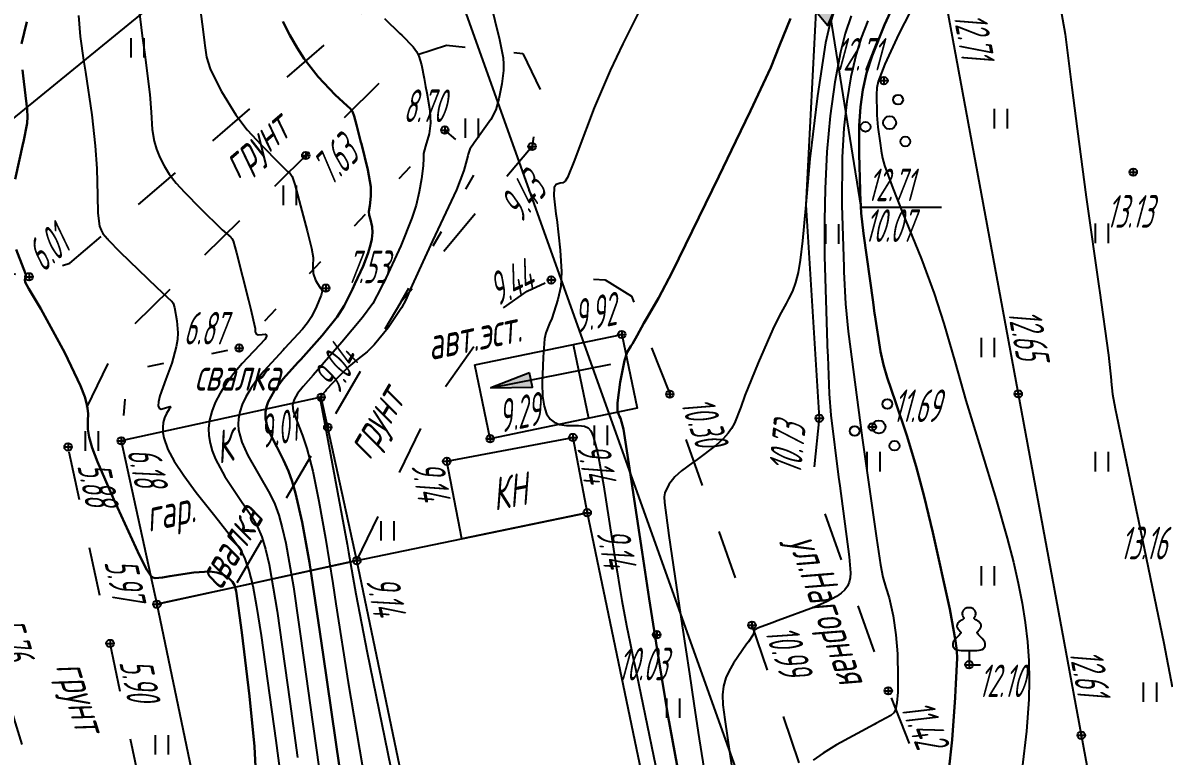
# Model space of a CAD drawing. Extents: x 1233805 to 1234355, y 654698 to 655114.
# Drawn here: x 1234150.65 to 1234185.61, y 654905.77 to 654928.25 of the extents above; entities that cross this region are included whole.
import ezdxf

# ---------------------------------------------------------------- set-up
doc = ezdxf.new("R2010")
doc.units = 0
doc.linetypes.add('ИИDash_05_15', pattern=[2, 0.5, -1.5])
doc.linetypes.add('ИИDash_15_15', pattern=[3, 1.5, -1.5])
for name, color, linetype, lineweight in [('ИИ_ГОРИЗОНТАЛИ_ОСН', 32, 'Continuous', 25), ('ИИ_ГОРИЗОНТАЛИ_УТОЛЩ', 32, 'Continuous', 30), ('ИИ_ДОРОГИ_АД', 7, 'Continuous', 25), ('ИИ_ЛЭП_ВН', 250, 'Continuous', 25), ('ИИ_ЛЭП_НН', 250, 'Continuous', 25), ('ИИ_ОГРАДЫ', 7, 'Continuous', 25), ('ИИ_ОТМЕТКИ', 7, 'Continuous', 25), ('ИИ_СООРУЖЕНИЕ', 7, 'Continuous', 25), ('ИИ_СТРОЕНИЕ', 7, 'Continuous', 25), ('ИИ_УГОДЬЯ', 7, 'Continuous', 25)]:
    doc.layers.add(name, color=color, linetype=linetype, lineweight=lineweight)
doc.styles.add('VNIPISIMPLEXCUR', font='simplex.shx', dxfattribs={"width": 0.8, "oblique": 15})
doc.styles.add('ГОСТ 2.304 КУРСИВ', font='cs_gost2304.shx', dxfattribs={"oblique": 15})
doc.linetypes.add('ИИ052801П', pattern='A,2,[39,3dservice.shx,S=0.8,R=0,X=0,Y=0],2', length=4)
doc.linetypes.add('ИИ054741_6', pattern='A,2,-0.5,[35,3dservice.shx,S=1,R=0,X=0,Y=0],-0.5,2', length=5)

# ---------------------------------------------------------------- blocks, each defined once
blk = doc.blocks.new('ИИ05401')
at = {"color": 0, "linetype": 'Continuous', "lineweight": 25}
for points in [[(-0.4, 1.2), (-0.4, 0)], [(0.4, 1.2), (0.4, 0)]]:
    blk.add_lwpolyline(points, dxfattribs=at)
blk = doc.blocks.new('ИИ053881')
at = {"color": 0, "linetype": 'Continuous', "lineweight": 25}
blk.add_lwpolyline([(0, 0.875), (0.129, 0.876), (0.342, 0.878), (0.479, 0.882), (0.614, 0.891), (0.726, 0.907), (0.816, 0.94), (0.906, 1), (0.956, 1.071), (0.983, 1.151), (0.991, 1.231), (0.986, 1.295), (0.963, 1.379), (0.932, 1.445), (0.884, 1.516), (0.798, 1.61), (0.719, 1.692), (0.646, 1.766), (0.575, 1.842), (0.536, 1.889), (0.511, 1.929), (0.501, 1.967), (0.504, 1.992), (0.518, 2.017), (0.545, 2.049), (0.608, 2.115), (0.679, 2.198), (0.732, 2.29), (0.745, 2.372), (0.736, 2.444), (0.709, 2.515), (0.672, 2.575), (0.633, 2.617), (0.596, 2.646), (0.548, 2.678), (0.495, 2.709), (0.408, 2.76), (0.363, 2.789), (0.336, 2.812), (0.324, 2.831), (0.321, 2.846), (0.325, 2.865), (0.335, 2.89), (0.353, 2.928), (0.372, 2.968), (0.4, 3.034), (0.413, 3.103), (0.412, 3.19), (0.398, 3.247), (0.363, 3.319), (0.32, 3.377), (0.284, 3.414), (0.246, 3.444), (0.181, 3.476), (0.125, 3.489), (0.07, 3.496), (0, 3.5), (-0.07, 3.496), (-0.125, 3.489), (-0.181, 3.476), (-0.246, 3.444), (-0.284, 3.414), (-0.32, 3.377), (-0.363, 3.319), (-0.398, 3.247), (-0.412, 3.19), (-0.413, 3.103), (-0.4, 3.034), (-0.372, 2.968), (-0.353, 2.928), (-0.335, 2.89), (-0.325, 2.865), (-0.321, 2.846), (-0.324, 2.831), (-0.336, 2.812), (-0.363, 2.789), (-0.408, 2.76), (-0.495, 2.709), (-0.548, 2.678), (-0.596, 2.646), (-0.633, 2.617), (-0.672, 2.575), (-0.709, 2.515), (-0.736, 2.444), (-0.745, 2.372), (-0.732, 2.29), (-0.679, 2.198), (-0.608, 2.115), (-0.545, 2.049), (-0.518, 2.017), (-0.504, 1.992), (-0.501, 1.967), (-0.511, 1.929), (-0.536, 1.889), (-0.575, 1.842), (-0.646, 1.766), (-0.719, 1.692), (-0.798, 1.61), (-0.884, 1.516), (-0.932, 1.445), (-0.963, 1.379), (-0.986, 1.295), (-0.991, 1.231), (-0.983, 1.151), (-0.956, 1.071), (-0.906, 1), (-0.816, 0.94), (-0.726, 0.907), (-0.614, 0.891), (-0.479, 0.882), (-0.342, 0.878), (-0.129, 0.876)], close=True, dxfattribs=at)
blk.add_lwpolyline([(0, 0.875), (0, 0), (0.7, 0)], dxfattribs=at)
blk = doc.blocks.new('ИИ05394')
at = {"color": 0, "linetype": 'Continuous', "lineweight": 25}
for centre, radius in [((0.52, 1.407), 0.3), ((-1.479, -0.253), 0.3), ((0, 0), 0.4), ((0.958, -1.154), 0.3)]:
    blk.add_circle(centre, radius, dxfattribs=at)
blk = doc.blocks.new('ИИ04101')
at = {"linetype": 'Continuous'}
blk.add_hatch(color=0, dxfattribs=at).paths.add_polyline_path([(5, -0.441), (7.5, 0), (5, 0.441)])
at = {"color": 0, "linetype": 'Continuous', "flags": 128}
blk.add_lwpolyline([(7.5, 0), (0, 0)], dxfattribs=at)
blk.add_lwpolyline([(5, -0.441), (7.5, 0), (5, 0.441)], close=True, dxfattribs=at)
blk = doc.blocks.new('PICKET')
at = {"color": 0, "linetype": 'Continuous', "lineweight": 25}
for p, q in [((-0.23, 0), (0.23, 0)), ((0, 0.23), (0, -0.23))]:
    blk.add_line(p, q, dxfattribs=at)
blk.add_circle((0, 0), 0.23, dxfattribs=at)
at = {"color": 0, "linetype": 'Continuous', "style": 'VNIPISIMPLEXCUR', "oblique": 15, "width": 0.8}
blk.add_attdef('OTMETKA', (1.25, 0.3), '', height=2, dxfattribs=at)
at = {"color": 8, "linetype": 'Continuous', "style": 'VNIPISIMPLEXCUR', "oblique": 15, "width": 0.8, "flags": 1}
blk.add_attdef('NOMER', (1.25, -2.7), '', height=2, dxfattribs=at)
blk = doc.blocks.new('ИИ05280')
at = {"linetype": 'Continuous'}
blk.add_hatch(color=0, dxfattribs=at).paths.add_polyline_path([(0.5, 1), (-0.531, 1), (0, 0)])
at = {"color": 0, "linetype": 'Continuous'}
blk.add_lwpolyline([(0, 0), (-0.531, 1), (0.5, 1), (0, 0)], dxfattribs=at)
at = {"color": 0, "linetype": 'Continuous', "style": 'VNIPISIMPLEXCUR', "oblique": 15, "width": 0.8}
for tag, p in [('TOP', (1.705, 4.427)), ('FOUNDATION', (1.705, 0.998))]:
    blk.add_attdef(tag, p, '', height=2, dxfattribs=at)
blk = doc.blocks.new('*U220')
at = {"color": 0, "linetype": 'ByBlock', "lineweight": -2}
for points in [[(0, 0), (1.864, -11.615)], [(1.864, -11.615), (6.808, -11.615)]]:
    blk.add_lwpolyline(points, dxfattribs=at)

msp = doc.modelspace()

# ---------------------------------------------------------------- linework, layer by layer
at = {"layer": 'ИИ_ГОРИЗОНТАЛИ_ОСН', "flags": 128}
for points, elevation in [([(1234164.96, 654928.901), (1234165.252, 654927.734), (1234165.364, 654927.172), (1234165.376, 654926.986), (1234165.368, 654926.789), (1234165.316, 654926.378), (1234165.233, 654925.925), (1234165.137, 654925.587), (1234164.986, 654925.29), (1234164.478, 654924.573), (1234164.474, 654924.568), (1234164.341, 654924.378), (1234164.289, 654924.221), (1234164.279, 654924.176), (1234164.156, 654923.723), (1234163.927, 654923.135), (1234163.199, 654921.563), (1234162.784, 654920.681), (1234162.527, 654920.097), (1234162.379, 654919.762), (1234162.246, 654919.51), (1234161.842, 654918.901), (1234161.414, 654918.377), (1234161.197, 654918.168), (1234160.923, 654917.947), (1234160.635, 654917.716), (1234160.333, 654917.421), (1234159.944, 654916.994), (1234159.917, 654916.963), (1234159.817, 654916.85), (1234159.742, 654916.758), (1234159.752, 654916.702), (1234159.912, 654915.892), (1234160.58, 654912.264), (1234160.622, 654912.019), (1234160.851, 654910.741), (1234161.199, 654908.948), (1234162.539, 654902.353)], 9), ([(1234177.992, 654928.901), (1234177.481, 654927.912), (1234177.049, 654926.982), (1234176.853, 654926.449), (1234176.812, 654926.255), (1234176.795, 654926.055), (1234176.804, 654925.456), (1234176.805, 654925.439), (1234176.805, 654925.423), (1234176.836, 654925.053), (1234176.907, 654924.557), (1234176.94, 654924.331), (1234176.941, 654924.324), (1234176.98, 654924.099), (1234177.039, 654923.878), (1234177.295, 654923.178), (1234177.59, 654922.451), (1234178.173, 654921.005), (1234178.566, 654919.949), (1234178.863, 654919.031), (1234179.204, 654917.833), (1234179.532, 654916.672), (1234179.98, 654915.206), (1234180.463, 654913.633), (1234180.801, 654912.452), (1234180.993, 654911.719), (1234181.143, 654911.07), (1234181.263, 654910.456), (1234181.354, 654909.865), (1234181.421, 654909.275), (1234181.462, 654908.69), (1234181.476, 654908.102), (1234181.466, 654907.509), (1234181.398, 654906.53), (1234181.265, 654905.41)], 12.5), ([(1234154.197, 654928.701), (1234154.298, 654927.85), (1234154.371, 654927.351), (1234154.539, 654926.056), (1234154.575, 654925.513), (1234154.612, 654924.984), (1234154.669, 654924.627), (1234154.741, 654924.375), (1234154.843, 654924.121), (1234154.975, 654923.865), (1234155.134, 654923.61), (1234155.341, 654923.336), (1234155.596, 654923.057), (1234155.599, 654923.054), (1234155.615, 654923.037), (1234156.068, 654922.576), (1234156.755, 654921.909), (1234157.016, 654921.674), (1234157.018, 654921.672), (1234157.052, 654921.636), (1234157.085, 654921.562), (1234157.192, 654921.203), (1234157.559, 654919.744), (1234157.629, 654919.459), (1234157.707, 654919.146), (1234157.768, 654918.884), (1234157.768, 654918.824), (1234157.767, 654918.777), (1234157.795, 654918.715), (1234157.855, 654918.688), (1234157.974, 654918.695), (1234158.075, 654918.701), (1234158.099, 654918.686), (1234158.107, 654918.654), (1234158.113, 654918.634), (1234158.116, 654918.632), (1234158.061, 654918.546), (1234157.732, 654918.192), (1234157.707, 654918.165), (1234157.37, 654917.802), (1234157.105, 654917.49), (1234156.879, 654917.187), (1234156.692, 654916.896), (1234156.543, 654916.611), (1234156.434, 654916.336), (1234156.365, 654916.071), (1234156.337, 654915.817), (1234156.344, 654915.597), (1234156.382, 654915.368), (1234156.45, 654915.129), (1234156.549, 654914.877), (1234156.834, 654914.341), (1234157.302, 654913.637), (1234157.65, 654913.122), (1234157.831, 654912.804), (1234157.967, 654912.489), (1234158.085, 654912.116), (1234158.196, 654911.644), (1234158.441, 654910.216), (1234158.83, 654907.449), (1234159.064, 654905.727)], 7), ([(1234156.09, 654928.595), (1234156.162, 654928.051), (1234156.214, 654927.634), (1234156.221, 654927.551), (1234156.27, 654927.202), (1234156.39, 654926.843), (1234156.538, 654926.52), (1234156.733, 654926.146), (1234157.167, 654925.431), (1234157.515, 654924.97), (1234157.945, 654924.505), (1234158.52, 654923.924), (1234158.758, 654923.688), (1234158.833, 654923.627), (1234158.833, 654923.627), (1234158.899, 654923.534), (1234158.982, 654923.298), (1234159.237, 654922.336), (1234159.317, 654922.025), (1234159.356, 654921.87), (1234159.486, 654921.346), (1234159.536, 654921.051), (1234159.535, 654920.795), (1234159.542, 654920.563), (1234159.616, 654920.362), (1234159.754, 654920.129), (1234159.773, 654920.101), (1234159.813, 654920.021), (1234159.786, 654919.903), (1234159.644, 654919.552), (1234159.485, 654919.241), (1234159.364, 654919.057), (1234159.211, 654918.862), (1234158.661, 654918.263), (1234158.617, 654918.217), (1234158.025, 654917.568), (1234157.808, 654917.295), (1234157.628, 654917.039), (1234157.48, 654916.789), (1234157.368, 654916.552), (1234157.291, 654916.327), (1234157.251, 654916.113), (1234157.243, 654915.943), (1234157.257, 654915.767), (1234157.353, 654915.395), (1234157.536, 654914.989), (1234157.858, 654914.434), (1234158.215, 654913.814), (1234158.363, 654913.496), (1234158.485, 654913.16), (1234158.595, 654912.77), (1234158.702, 654912.296), (1234158.934, 654910.962), (1234159.268, 654908.652), (1234159.451, 654907.33), (1234160.081, 654902.825)], 7.5), ([(1234169.608, 654928.771), (1234169.024, 654927.604), (1234168.639, 654926.792), (1234168.149, 654925.645), (1234167.648, 654924.315), (1234167.547, 654924.037), (1234167.33, 654923.504), (1234167.26, 654923.397), (1234167.186, 654923.347), (1234167.107, 654923.331), (1234166.985, 654923.292), (1234166.927, 654923.198), (1234166.918, 654922.944), (1234166.979, 654922.392), (1234167.001, 654922.219), (1234167.106, 654921.279), (1234167.148, 654920.619), (1234167.128, 654920.167), (1234167.04, 654919.764), (1234166.85, 654919.186), (1234166.777, 654919.029), (1234166.664, 654918.749), (1234166.632, 654918.567), (1234166.61, 654918.276), (1234166.602, 654918.146), (1234166.592, 654918), (1234166.558, 654917.192), (1234166.571, 654916.8), (1234166.615, 654916.497), (1234166.691, 654916.263), (1234166.801, 654916.097), (1234166.927, 654916.004), (1234167.092, 654915.941), (1234167.297, 654915.909), (1234167.577, 654915.902), (1234167.672, 654915.902), (1234167.85, 654915.887), (1234167.963, 654915.839), (1234168.049, 654915.743), (1234168.123, 654915.58), (1234168.262, 654915.039), (1234168.434, 654914.09), (1234168.691, 654912.442), (1234168.74, 654912.118), (1234168.835, 654911.531), (1234168.855, 654911.417), (1234168.93, 654910.967), (1234169.001, 654910.543), (1234169.14, 654909.779), (1234169.252, 654909.236), (1234169.358, 654908.72), (1234169.383, 654908.598), (1234170.941, 654901.081)], 9.5), ([(1234175.503, 654928.632), (1234175.356, 654928.17), (1234175.241, 654927.639), (1234174.991, 654926.012), (1234174.761, 654924.079), (1234174.622, 654922.556), (1234174.533, 654921.57), (1234174.464, 654920.978), (1234174.399, 654920.599), (1234174.321, 654920.285), (1234174.228, 654920.028), (1234174.107, 654919.785), (1234174.027, 654919.646), (1234173.825, 654919.281), (1234173.618, 654918.856), (1234173.169, 654917.83), (1234172.77, 654916.83), (1234172.639, 654916.469), (1234172.448, 654915.977), (1234172.36, 654915.815), (1234172.256, 654915.67), (1234172.098, 654915.496), (1234171.89, 654915.307), (1234171.304, 654914.861), (1234171.172, 654914.768), (1234170.821, 654914.514), (1234170.62, 654914.333), (1234170.441, 654914.099), (1234170.318, 654913.839), (1234170.294, 654913.72), (1234170.301, 654913.541), (1234170.438, 654912.535), (1234170.849, 654909.765), (1234171.068, 654908.294), (1234171.202, 654907.384), (1234171.336, 654906.489), (1234171.826, 654903.407)], 10.5), ([(1234182.419, 654928.827), (1234182.577, 654927.904), (1234182.787, 654926.265), (1234182.943, 654924.998), (1234183.224, 654922.907), (1234183.623, 654920.103), (1234183.633, 654920.039), (1234183.91, 654918.057), (1234183.986, 654917.291), (1234183.989, 654917.25), (1234184.025, 654916.862), (1234184.077, 654916.588), (1234184.12, 654916.376), (1234184.149, 654916.236), (1234184.757, 654913.32), (1234184.829, 654912.979), (1234185.603, 654909.23), (1234185.857, 654907.894)], 13), ([(1234152.349, 654928.474), (1234152.407, 654927.834), (1234152.507, 654927.105), (1234152.563, 654926.738), (1234152.756, 654925.433), (1234152.864, 654924.478), (1234152.909, 654923.787), (1234152.932, 654922.958), (1234152.948, 654922.412), (1234152.999, 654922.02), (1234153.041, 654921.893), (1234153.102, 654921.789), (1234153.235, 654921.623), (1234153.253, 654921.603), (1234153.259, 654921.596), (1234153.617, 654921.228), (1234154.752, 654920.131), (1234155.199, 654919.72), (1234155.207, 654919.714), (1234155.255, 654919.659), (1234155.294, 654919.526), (1234155.368, 654919.116), (1234155.392, 654918.751), (1234155.381, 654918.537), (1234155.348, 654918.317), (1234155.211, 654917.815), (1234155.032, 654917.324), (1234154.848, 654916.813), (1234154.802, 654916.631), (1234154.792, 654916.506), (1234154.818, 654916.433), (1234154.881, 654916.41), (1234155.048, 654916.459), (1234155.155, 654916.491), (1234155.167, 654916.479), (1234155.155, 654916.449), (1234155.127, 654916.406), (1234155.044, 654916.271), (1234154.986, 654916.139), (1234154.948, 654915.997), (1234154.933, 654915.848), (1234154.939, 654915.691), (1234154.967, 654915.525), (1234155.089, 654915.174), (1234155.283, 654914.812), (1234155.574, 654914.371), (1234155.961, 654913.85), (1234156.53, 654913.132), (1234157.084, 654912.43), (1234157.301, 654912.114), (1234157.45, 654911.822), (1234157.574, 654911.464), (1234157.69, 654910.992), (1234157.809, 654910.354), (1234157.948, 654909.47), (1234158.393, 654906.245), (1234158.704, 654903.924)], 6.5), ([(1234161.721, 654928.387), (1234162.2, 654927.923), (1234162.26, 654927.868), (1234162.604, 654927.515), (1234162.704, 654927.374), (1234162.778, 654927.226), (1234162.861, 654926.962), (1234162.942, 654926.539), (1234162.985, 654926.298), (1234163.022, 654926.104), (1234163.116, 654925.558), (1234163.136, 654925.176), (1234163.094, 654924.847), (1234162.985, 654924.465), (1234162.951, 654924.359), (1234162.925, 654924.242), (1234162.917, 654924.106), (1234162.906, 654923.863), (1234162.864, 654923.472), (1234162.792, 654923.07), (1234162.693, 654922.665), (1234162.567, 654922.262), (1234162.23, 654921.416), (1234161.701, 654920.294), (1234161.658, 654920.206), (1234161.622, 654920.133), (1234161.364, 654919.643), (1234161.056, 654919.221), (1234160.424, 654918.463), (1234159.673, 654917.603), (1234159.539, 654917.453), (1234159.233, 654917.106), (1234159.062, 654916.886), (1234158.957, 654916.703), (1234158.911, 654916.543), (1234158.931, 654916.342), (1234159.05, 654916.022), (1234159.215, 654915.603), (1234159.347, 654915.199), (1234159.526, 654914.502), (1234159.717, 654913.589), (1234159.921, 654912.449), (1234160.142, 654911.06), (1234160.237, 654910.435), (1234160.611, 654908.025), (1234161.043, 654905.502)], 8.5), ([(1234176.02, 654928.463), (1234175.841, 654927.927), (1234175.695, 654927.347), (1234175.524, 654926.435), (1234175.384, 654925.397), (1234175.282, 654924.295), (1234175.222, 654923.164), (1234175.202, 654922.193), (1234175.207, 654921.1), (1234175.288, 654918.414), (1234175.291, 654918.337), (1234175.304, 654918.022), (1234175.353, 654916.876), (1234175.399, 654916.227), (1234175.636, 654914.321), (1234175.672, 654914.055), (1234175.961, 654911.875), (1234176.001, 654911.391), (1234175.992, 654911.232), (1234175.963, 654911.098), (1234175.909, 654910.977), (1234175.828, 654910.867), (1234175.716, 654910.763), (1234175.569, 654910.66), (1234175.286, 654910.506), (1234174.903, 654910.336), (1234173.787, 654909.924), (1234173.603, 654909.86), (1234173.182, 654909.702), (1234173.055, 654909.626), (1234173.043, 654909.56), (1234173.043, 654909.56), (1234173.012, 654909.479), (1234172.874, 654909.277), (1234172.815, 654909.197), (1234172.414, 654908.617), (1234172.281, 654908.38), (1234172.186, 654908.17), (1234172.112, 654907.914), (1234172.084, 654907.645), (1234172.096, 654907.34), (1234172.154, 654906.888), (1234172.307, 654905.843), (1234172.389, 654905.285)], 11), ([(1234176.529, 654928.313), (1234176.334, 654927.792), (1234176.179, 654927.294), (1234176.013, 654926.599), (1234175.886, 654925.841), (1234175.797, 654925.018), (1234175.746, 654924.128), (1234175.736, 654922.665), (1234175.793, 654920.762), (1234175.796, 654920.705), (1234175.799, 654920.621), (1234175.848, 654919.632), (1234175.93, 654918.787), (1234176.363, 654915.532), (1234176.797, 654912.449), (1234176.918, 654911.634), (1234176.993, 654911.254), (1234177.086, 654910.942), (1234177.185, 654910.618), (1234177.312, 654910.066), (1234177.395, 654909.485), (1234177.437, 654908.903), (1234177.457, 654908.175), (1234177.453, 654907.772), (1234177.451, 654907.742), (1234177.45, 654907.728), (1234177.423, 654907.402), (1234177.376, 654907.192), (1234177.326, 654907.097), (1234177.241, 654907.019), (1234176.783, 654906.767), (1234176.728, 654906.739), (1234175.575, 654906.115), (1234175.163, 654905.861), (1234174.854, 654905.643)], 11.5)]:
    msp.add_lwpolyline(points, dxfattribs=dict(at, elevation=elevation))
at = {"layer": 'ИИ_ГОРИЗОНТАЛИ_УТОЛЩ', "flags": 128}
for points, elevation in [([(1234177.679, 654929.57), (1234177.04, 654928.184), (1234176.662, 654927.24), (1234176.496, 654926.708), (1234176.38, 654926.196), (1234176.308, 654925.676), (1234176.271, 654925.091), (1234176.265, 654924.23), (1234176.299, 654923.109), (1234176.3, 654923.072), (1234176.302, 654923.035), (1234176.334, 654922.417), (1234176.403, 654921.789), (1234176.692, 654919.686), (1234176.741, 654919.34), (1234176.746, 654919.302), (1234176.924, 654918.174), (1234177.014, 654917.766), (1234177.123, 654917.374), (1234177.377, 654916.627), (1234177.729, 654915.599), (1234178.017, 654914.645), (1234178.261, 654913.727), (1234178.529, 654912.63), (1234179.046, 654910.274), (1234179.222, 654909.303), (1234179.259, 654909.001), (1234179.268, 654908.775), (1234179.231, 654907.987), (1234179.208, 654907.577), (1234179.207, 654907.562), (1234179.12, 654906.267), (1234179.006, 654905.243)], 12), ([(1234150.767, 654928.276), (1234150.609, 654927.601)], 6), ([(1234158.616, 654928.293), (1234158.831, 654927.873), (1234159.051, 654927.486), (1234159.269, 654927.145), (1234159.694, 654926.592), (1234160.213, 654926.046), (1234160.579, 654925.705), (1234160.67, 654925.622), (1234160.744, 654925.532), (1234160.793, 654925.388), (1234160.864, 654925.118), (1234161.004, 654924.591), (1234161.017, 654924.544), (1234161.217, 654923.743), (1234161.305, 654923.218), (1234161.31, 654922.934), (1234161.274, 654922.637), (1234161.251, 654922.461), (1234161.261, 654922.357), (1234161.297, 654922.225), (1234161.351, 654921.996), (1234161.357, 654921.821), (1234161.337, 654921.62), (1234161.291, 654921.401), (1234161.22, 654921.168), (1234161.07, 654920.787), (1234160.822, 654920.25), (1234160.743, 654920.084), (1234160.695, 654919.981), (1234160.493, 654919.577), (1234160.274, 654919.237), (1234159.821, 654918.667), (1234159.167, 654917.933), (1234159.076, 654917.835), (1234158.626, 654917.333), (1234158.344, 654916.961), (1234158.162, 654916.628), (1234158.109, 654916.474), (1234158.081, 654916.328), (1234158.083, 654916.116), (1234158.135, 654915.885), (1234158.238, 654915.626), (1234158.426, 654915.251), (1234158.634, 654914.841), (1234158.781, 654914.507), (1234158.897, 654914.187), (1234159.004, 654913.832), (1234159.208, 654912.947), (1234159.427, 654911.709), (1234159.705, 654909.856), (1234159.843, 654908.888), (1234160.347, 654905.424)], 8), ([(1234174.164, 654928.383), (1234173.827, 654927.551), (1234173.561, 654926.882), (1234172.935, 654925.551), (1234172.486, 654924.626), (1234171.966, 654923.542), (1234170.542, 654920.608), (1234170.121, 654919.807), (1234169.761, 654919.196), (1234169.667, 654919.043), (1234169.462, 654918.667), (1234169.322, 654918.412), (1234169.268, 654918.334), (1234169.162, 654918.153), (1234169.078, 654917.899), (1234168.944, 654917.236), (1234168.864, 654916.596), (1234168.869, 654916.346), (1234168.929, 654916.185), (1234168.959, 654916.129), (1234169.044, 654915.794), (1234169.214, 654914.734), (1234169.624, 654912.019), (1234169.838, 654910.595), (1234170.05, 654909.228), (1234170.09, 654908.978), (1234170.14, 654908.66), (1234170.414, 654906.975), (1234170.754, 654905.148)], 10), ([(1234150.634, 654926.81), (1234150.659, 654926.629), (1234150.784, 654925.588), (1234150.792, 654925.365), (1234150.779, 654925.173), (1234150.664, 654924.605), (1234150.656, 654924.573), (1234150.411, 654923.459)], 6), ([(1234150.437, 654921.304), (1234150.667, 654920.714), (1234150.734, 654920.536), (1234150.737, 654920.528), (1234150.737, 654920.526), (1234150.736, 654920.464), (1234150.73, 654920.451), (1234150.708, 654920.376), (1234150.722, 654920.297), (1234150.833, 654920.099), (1234151.198, 654919.477), (1234151.93, 654918.129), (1234152.413, 654917.124), (1234152.543, 654916.789), (1234152.621, 654916.509), (1234152.652, 654916.278), (1234152.642, 654916.041), (1234152.64, 654916.02), (1234152.635, 654915.791), (1234152.676, 654915.547), (1234152.772, 654915.221), (1234152.931, 654914.796), (1234153.43, 654913.641), (1234154.225, 654911.92), (1234154.441, 654911.478), (1234154.57, 654911.293), (1234154.632, 654911.247), (1234154.703, 654911.226), (1234154.923, 654911.242), (1234155.154, 654911.283), (1234155.888, 654911.401), (1234156.37, 654911.426), (1234156.587, 654911.398), (1234156.775, 654911.336), (1234156.933, 654911.242), (1234157.071, 654911.11), (1234157.132, 654911.011), (1234157.177, 654910.827), (1234157.353, 654909.564), (1234157.594, 654907.609), (1234157.741, 654906.064), (1234157.807, 654904.814)], 6)]:
    msp.add_lwpolyline(points, dxfattribs=dict(at, elevation=elevation))
at = {"layer": 'ИИ_ДОРОГИ_АД', "linetype": 'ИИDash_15_15', "flags": 128}
for points in [[(1234149.635, 654921.668), (1234149.754, 654921.13), (1234150.146, 654920.593), (1234150.836, 654920.465), (1234152.087, 654920.881), (1234162.484, 654929.793), (1234163.045, 654929.995), (1234164.574, 654930.213), (1234165.078, 654930.55), (1234165.161, 654931.222), (1234163.581, 654935.835), (1234162.355, 654938.848), (1234158.875, 654947.212), (1234157.496, 654949.672), (1234154.325, 654953.284), (1234152.827, 654955.53), (1234151.49, 654958.433), (1234150.956, 654960.16), (1234150.603, 654963.557), (1234151, 654969.058), (1234150.845, 654972.94), (1234149.764, 654976.479), (1234148.018, 654981.63), (1234143.529, 654990.763), (1234140.432, 654996.939), (1234138.794, 655001.505), (1234135.373, 655010.163), (1234132.771, 655016.611), (1234131.197, 655022.879), (1234130.954, 655026.242), (1234128.805, 655037.406), (1234128.25, 655044.519), (1234127.548, 655055.305), (1234126.662, 655059.355), (1234126.839, 655067.454), (1234126.984, 655069.624), (1234127.974, 655071.322), (1234129.601, 655072.489), (1234132.183, 655074.257), (1234133.846, 655076.485), (1234134.667, 655078.409), (1234137.588, 655077.858), (1234137.66, 655077.059), (1234137.66, 655075.087), (1234136.817, 655071.851), (1234134.933, 655071.962), (1234132.803, 655071.112), (1234130.675, 655069.539), (1234130.01, 655067.921), (1234129.564, 655065.209), (1234129.497, 655062.129), (1234130.429, 655055.517), (1234131.007, 655052.119), (1234131.295, 655049.748), (1234131.203, 655046.987), (1234131.045, 655041.89), (1234131.686, 655035.66), (1234132.101, 655033.679), (1234133.917, 655031.528), (1234135.844, 655030.833), (1234137.144, 655030.855), (1234138.699, 655031.051), (1234139.057, 655028.25), (1234137.018, 655027.399), (1234135.269, 655026.054), (1234134.571, 655024.637), (1234134.481, 655023.27), (1234134.502, 655020.729), (1234136.715, 655013.043), (1234141.134, 655003.131), (1234145.015, 654994.038), (1234147.997, 654987.279), (1234150.196, 654982.328), (1234151.227, 654982.278)], [(1234161.859, 654876.321), (1234160.046, 654877.726), (1234152.033, 654915.248), (1234153.628, 654918.58), (1234162.316, 654927.138), (1234163.627, 654927.567), (1234165.965, 654927.305), (1234166.561, 654926.065), (1234166.37, 654925.23), (1234166.247, 654924.459), (1234162.225, 654919.683), (1234157.119, 654910.942)], [(1234160.88, 654911.763), (1234163.165, 654916.5), (1234165.239, 654919.415), (1234166.094, 654920.023), (1234166.836, 654920.366), (1234167.692, 654920.423), (1234168.49, 654920.366), (1234169.289, 654919.871), (1234170.468, 654916.867), (1234172.984, 654909.783), (1234176.836, 654898.471), (1234178.764, 654893.146), (1234178.667, 654892.418), (1234177.987, 654891.592), (1234177.938, 654890.523), (1234179.339, 654883.855), (1234180.242, 654879.236), (1234181.553, 654870.46), (1234182.098, 654862.128), (1234183.655, 654849.527), (1234184.728, 654844.014), (1234186.479, 654836.862), (1234188.139, 654831.484), (1234189.258, 654824.964), (1234190.134, 654819.807), (1234189.896, 654814.572), (1234188.631, 654811.41), (1234188.436, 654807.615), (1234188.043, 654802.252), (1234187.459, 654800.841), (1234185.659, 654800.257), (1234183.956, 654800.646), (1234182.367, 654801.97), (1234180.968, 654801.132)], [(1234186.499, 654772.43), (1234185.087, 654775.837), (1234182.653, 654779.993), (1234178.607, 654786.162), (1234174.411, 654792.016), (1234171.249, 654796.889), (1234169.627, 654799.628), (1234166.927, 654805.767), (1234165.406, 654809.475), (1234163.969, 654814.629), (1234161.815, 654824.807), (1234159.735, 654836.277), (1234157.314, 654850.821), (1234157.022, 654857.684), (1234157.635, 654863.288), (1234157.669, 654867.693), (1234155.678, 654883.81), (1234154.898, 654887.395), (1234153.73, 654892.278), (1234151.987, 654901.674), (1234147.064, 654917.772), (1234146.616, 654918.416), (1234145.971, 654918.763)], [(1234175.046, 654916.126), (1234174.846, 654914.217), (1234177.16, 654907.771), (1234180.393, 654899.613), (1234182.762, 654893.058), (1234184.141, 654893.392), (1234187.113, 654895.423), (1234188.695, 654897.293), (1234189.44, 654899.202), (1234187.727, 654910.966), (1234187.282, 654913.97), (1234190.497, 654914.284)]]:
    msp.add_lwpolyline(points, dxfattribs=at)
at = {"layer": 'ИИ_ЛЭП_ВН', "elevation": -11.67, "flags": 128}
msp.add_lwpolyline([(1234104.321, 654887.734), (1234161.978, 654934.825)], dxfattribs=at)
at = {"layer": 'ИИ_ЛЭП_НН', "elevation": -11.67, "flags": 128}
msp.add_lwpolyline([(1234161.978, 654934.825), (1234173.077, 654903.717), (1234180.16, 654873.686), (1234184.365, 654839.004), (1234184.636, 654804.491), (1234183.229, 654770.133), (1234192.646, 654732.06)], dxfattribs=at)
at = {"layer": 'ИИ_ОГРАДЫ', "linetype": 'ИИ054741_6'}
msp.add_lwpolyline([(1234185.975, 654889.921), (1234186.562, 654886.43), (1234208.486, 654890.015), (1234204.766, 654910.622), (1234200.29, 654937.766), (1234193.773, 654948.091), (1234182.399, 654944.919), (1234182.203, 654935.122), (1234181.26, 654935.301), (1234178.892, 654929.054), (1234185.246, 654894.641)], dxfattribs=at)
at = {"layer": 'ИИ_СООРУЖЕНИЕ', "linetype": 'ИИ052801П', "flags": 128}
msp.add_lwpolyline([(1234180.379, 654940.148), (1234177.333, 654934.615), (1234174.938, 654928.598), (1234174.632, 654922.673), (1234175.046, 654916.126)], dxfattribs=at)
at = {"layer": 'ИИ_СООРУЖЕНИЕ'}
msp.add_lwpolyline([(1234164.494, 654917.764), (1234168.994, 654918.696), (1234169.462, 654916.433), (1234164.963, 654915.501)], close=True, dxfattribs=at)
at = {"layer": 'ИИ_СООРУЖЕНИЕ', "flags": 128}
msp.add_lwpolyline([(1234167.511, 654918.388), (1234167.979, 654916.126)], dxfattribs=at)
at = {"layer": 'ИИ_СТРОЕНИЕ'}
for points in [[(1234154.754, 654910.426), (1234160.88, 654911.763), (1234159.787, 654916.771), (1234153.661, 654915.435)], [(1234163.632, 654914.807), (1234167.5, 654915.54), (1234167.937, 654913.233), (1234164.096, 654912.433)], [(1234171.295, 654861.768), (1234160.88, 654911.763), (1234167.937, 654913.233), (1234178.352, 654863.238)], [(1234154.754, 654910.426), (1234165.157, 654860.489), (1234171.295, 654861.768), (1234160.88, 654911.763), (1234157.119, 654910.942)]]:
    msp.add_lwpolyline(points, close=True, dxfattribs=at)
at = {"layer": 'ИИ_УГОДЬЯ', "linetype": 'ИИDash_05_15', "flags": 128}
msp.add_lwpolyline([(1234162.225, 654919.683), (1234164.694, 654923.979), (1234163.575, 654924.964), (1234157.274, 654918.279), (1234153.848, 654917.577), (1234153.661, 654915.435)], dxfattribs=at)

# ---------------------------------------------------------------- block references
at = {"layer": 'ИИ_ОТМЕТКИ'}
ref = msp.add_blockref('PICKET', (1234178.892, 654929.054, 12.708), dxfattribs=dict(at, xscale=0.5, yscale=0.5, zscale=0.5))
ref.add_attrib('OTMETKA', '12.71', (1234179.153, 654928.467, 12.708), dxfattribs={"layer": '0', "color": 0, "linetype": 'Continuous', "height": 1, "rotation": 280.4605, "style": 'ГОСТ 2.304 КУРСИВ', "oblique": 15, "width": 0.65})
ref = msp.add_blockref('PICKET', (1234177.026, 654926.477, 12.709), dxfattribs=dict(at, xscale=0.5, yscale=0.5, zscale=0.5))
ref.add_attrib('OTMETKA', '12.71', (1234175.516, 654926.785, 12.709), dxfattribs={"layer": '0', "color": 0, "linetype": 'Continuous', "height": 1, "style": 'ГОСТ 2.304 КУРСИВ', "oblique": 15, "width": 0.65})
ref = msp.add_blockref('PICKET', (1234163.575, 654924.964, 8.695), dxfattribs=dict(at, xscale=0.5, yscale=0.5, zscale=0.5))
ref.add_attrib('OTMETKA', '8.70', (1234162.297, 654925.207, 8.695), dxfattribs={"layer": '0', "color": 0, "linetype": 'Continuous', "height": 1, "style": 'ГОСТ 2.304 КУРСИВ', "oblique": 15, "width": 0.65})
ref = msp.add_blockref('PICKET', (1234159.314, 654924.182, 7.632), dxfattribs=dict(at, xscale=0.5, yscale=0.5, zscale=0.5))
ref.add_attrib('OTMETKA', '7.63', (1234160.1, 654923.236, 7.632), dxfattribs={"layer": '0', "color": 0, "linetype": 'Continuous', "height": 1, "rotation": 44.5664, "style": 'ГОСТ 2.304 КУРСИВ', "oblique": 15, "width": 0.65})
ref = msp.add_blockref('PICKET', (1234166.247, 654924.459, 9.425), dxfattribs=dict(at, xscale=0.5, yscale=0.5, zscale=0.5))
ref.add_attrib('OTMETKA', '9.43', (1234165.911, 654922.085, 9.425), dxfattribs={"layer": '0', "color": 0, "linetype": 'Continuous', "height": 1, "rotation": 49.8966, "style": 'ГОСТ 2.304 КУРСИВ', "oblique": 15, "width": 0.65})
ref = msp.add_blockref('PICKET', (1234184.664, 654923.673, 13.131), dxfattribs=dict(at, xscale=0.5, yscale=0.5, zscale=0.5))
ref.add_attrib('OTMETKA', '13.13', (1234183.839, 654921.969, 13.131), dxfattribs={"layer": '0', "color": 0, "linetype": 'Continuous', "height": 1, "style": 'ГОСТ 2.304 КУРСИВ', "oblique": 15, "width": 0.65})
ref = msp.add_blockref('PICKET', (1234150.836, 654920.465, 6.012), dxfattribs=dict(at, xscale=0.5, yscale=0.5, zscale=0.5))
ref.add_attrib('OTMETKA', '6.01', (1234151.273, 654920.583, 6.012), dxfattribs={"layer": '0', "color": 0, "linetype": 'Continuous', "height": 1, "rotation": 40.6025, "style": 'ГОСТ 2.304 КУРСИВ', "oblique": 15, "width": 0.65})
ref = msp.add_blockref('PICKET', (1234159.928, 654920.118, 7.528), dxfattribs=dict(at, xscale=0.5, yscale=0.5, zscale=0.5))
ref.add_attrib('OTMETKA', '7.53', (1234160.553, 654920.268, 7.528), dxfattribs={"layer": '0', "color": 0, "linetype": 'Continuous', "height": 1, "style": 'ГОСТ 2.304 КУРСИВ', "oblique": 15, "width": 0.65})
ref = msp.add_blockref('PICKET', (1234166.836, 654920.366, 9.444), dxfattribs=dict(at, xscale=0.5, yscale=0.5, zscale=0.5))
ref.add_attrib('OTMETKA', '9.44', (1234165.184, 654919.556, 9.444), dxfattribs={"layer": '0', "color": 0, "linetype": 'Continuous', "height": 1, "rotation": 24.7721, "style": 'ГОСТ 2.304 КУРСИВ', "oblique": 15, "width": 0.65})
ref = msp.add_blockref('PICKET', (1234168.994, 654918.696, 9.922), dxfattribs=dict(at, xscale=0.5, yscale=0.5, zscale=0.5))
ref.add_attrib('OTMETKA', '9.92', (1234167.62, 654918.741, 9.922), dxfattribs={"layer": '0', "color": 0, "linetype": 'Continuous', "height": 1, "rotation": 11.7014, "style": 'ГОСТ 2.304 КУРСИВ', "oblique": 15, "width": 0.65})
ref = msp.add_blockref('PICKET', (1234157.274, 654918.279, 6.869), dxfattribs=dict(at, xscale=0.5, yscale=0.5, zscale=0.5))
ref.add_attrib('OTMETKA', '6.87', (1234155.568, 654918.388, 6.869), dxfattribs={"layer": '0', "color": 0, "linetype": 'Continuous', "height": 1, "style": 'ГОСТ 2.304 КУРСИВ', "oblique": 15, "width": 0.65})
ref = msp.add_blockref('PICKET', (1234181.141, 654916.875, 12.653), dxfattribs=dict(at, xscale=0.5, yscale=0.5, zscale=0.5))
ref.add_attrib('OTMETKA', '12.65', (1234180.821, 654919.38, 12.653), dxfattribs={"layer": '0', "color": 0, "linetype": 'Continuous', "height": 1, "rotation": 280.4605, "style": 'ГОСТ 2.304 КУРСИВ', "oblique": 15, "width": 0.65})
ref = msp.add_blockref('PICKET', (1234159.988, 654915.853, 9.036), dxfattribs=dict(at, xscale=0.5, yscale=0.5, zscale=0.5))
ref.add_attrib('OTMETKA', '9.04', (1234160.323, 654916.825, 9.036), dxfattribs={"layer": '0', "color": 0, "linetype": 'Continuous', "height": 1, "rotation": 59.7074, "style": 'ГОСТ 2.304 КУРСИВ', "oblique": 15, "width": 0.65})
ref = msp.add_blockref('PICKET', (1234170.468, 654916.867, 10.299), dxfattribs=dict(at, xscale=0.5, yscale=0.5, zscale=0.5))
ref.add_attrib('OTMETKA', '10.30', (1234170.789, 654916.576, 10.299), dxfattribs={"layer": '0', "color": 0, "linetype": 'Continuous', "height": 1, "rotation": 289.5547, "style": 'ГОСТ 2.304 КУРСИВ', "oblique": 15, "width": 0.65})
ref = msp.add_blockref('PICKET', (1234176.671, 654915.861, 11.694), dxfattribs=dict(at, xscale=0.5, yscale=0.5, zscale=0.5))
ref.add_attrib('OTMETKA', '11.69', (1234177.296, 654916.011, 11.694), dxfattribs={"layer": '0', "color": 0, "linetype": 'Continuous', "height": 1, "style": 'ГОСТ 2.304 КУРСИВ', "oblique": 15, "width": 0.65})
ref = msp.add_blockref('PICKET', (1234159.787, 654916.771, 9.013), dxfattribs=dict(at, xscale=0.5, yscale=0.5, zscale=0.5))
ref.add_attrib('OTMETKA', '9.01', (1234157.988, 654915.204, 9.013), dxfattribs={"layer": '0', "color": 0, "linetype": 'Continuous', "height": 1, "rotation": 12.3087, "style": 'ГОСТ 2.304 КУРСИВ', "oblique": 15, "width": 0.65})
ref = msp.add_blockref('PICKET', (1234164.963, 654915.501, 9.293), dxfattribs=dict(at, xscale=0.5, yscale=0.5, zscale=0.5))
ref.add_attrib('OTMETKA', '9.29', (1234165.3, 654915.678, 9.293), dxfattribs={"layer": '0', "color": 0, "linetype": 'Continuous', "height": 1, "rotation": 11.7014, "style": 'ГОСТ 2.304 КУРСИВ', "oblique": 15, "width": 0.65})
ref = msp.add_blockref('PICKET', (1234175.046, 654916.126, 10.729), dxfattribs=dict(at, xscale=0.5, yscale=0.5, zscale=0.5))
ref.add_attrib('OTMETKA', '10.73', (1234174.483, 654914.399, 10.729), dxfattribs={"layer": '0', "color": 0, "linetype": 'Continuous', "height": 1, "rotation": 84.0128, "style": 'ГОСТ 2.304 КУРСИВ', "oblique": 15, "width": 0.65})
ref = msp.add_blockref('PICKET', (1234153.661, 654915.435, 6.182), dxfattribs=dict(at, xscale=0.5, yscale=0.5, zscale=0.5))
ref.add_attrib('OTMETKA', '6.18', (1234153.84, 654915.122, 6.182), dxfattribs={"layer": '0', "color": 0, "linetype": 'Continuous', "height": 1, "rotation": 282.3087, "style": 'ГОСТ 2.304 КУРСИВ', "oblique": 15, "width": 0.65})
ref = msp.add_blockref('PICKET', (1234167.5, 654915.54, 9.14), dxfattribs=dict(at, xscale=0.5, yscale=0.5, zscale=0.5))
ref.add_attrib('OTMETKA', '9.14', (1234167.616, 654915.267, 9.14), dxfattribs={"layer": '0', "color": 0, "linetype": 'Continuous', "height": 1, "rotation": 280.7215, "style": 'ГОСТ 2.304 КУРСИВ', "oblique": 15, "width": 0.65})
ref = msp.add_blockref('PICKET', (1234152.033, 654915.248, 5.883), dxfattribs=dict(at, xscale=0.5, yscale=0.5, zscale=0.5))
ref.add_attrib('OTMETKA', '5.88', (1234152.31, 654914.668, 5.883), dxfattribs={"layer": '0', "color": 0, "linetype": 'Continuous', "height": 1, "rotation": 282.0545, "style": 'ГОСТ 2.304 КУРСИВ', "oblique": 15, "width": 0.65})
ref = msp.add_blockref('PICKET', (1234163.632, 654914.807, 9.143), dxfattribs=dict(at, xscale=0.5, yscale=0.5, zscale=0.5))
ref.add_attrib('OTMETKA', '9.14', (1234162.534, 654914.717, 9.143), dxfattribs={"layer": '0', "color": 0, "linetype": 'Continuous', "height": 1, "rotation": 281.065, "style": 'ГОСТ 2.304 КУРСИВ', "oblique": 15, "width": 0.65})
ref = msp.add_blockref('PICKET', (1234186.191, 654913.441, 13.165), dxfattribs=dict(at, xscale=0.5, yscale=0.5, zscale=0.5))
ref.add_attrib('OTMETKA', '13.16', (1234184.256, 654911.8, 13.165), dxfattribs={"layer": '0', "color": 0, "linetype": 'Continuous', "height": 1, "style": 'ГОСТ 2.304 КУРСИВ', "oblique": 15, "width": 0.65})
ref = msp.add_blockref('PICKET', (1234167.937, 654913.233, 9.14), dxfattribs=dict(at, xscale=0.5, yscale=0.5, zscale=0.5))
ref.add_attrib('OTMETKA', '9.14', (1234168.211, 654912.652, 9.14), dxfattribs={"layer": '0', "color": 0, "linetype": 'Continuous', "height": 1, "rotation": 281.7675, "style": 'ГОСТ 2.304 КУРСИВ', "oblique": 15, "width": 0.65})
ref = msp.add_blockref('PICKET', (1234160.88, 654911.763, 9.14), dxfattribs=dict(at, xscale=0.5, yscale=0.5, zscale=0.5))
ref.add_attrib('OTMETKA', '9.14', (1234161.154, 654911.182, 9.14), dxfattribs={"layer": '0', "color": 0, "linetype": 'Continuous', "height": 1, "rotation": 281.7675, "style": 'ГОСТ 2.304 КУРСИВ', "oblique": 15, "width": 0.65})
ref = msp.add_blockref('PICKET', (1234154.754, 654910.426, 5.97), dxfattribs=dict(at, xscale=0.5, yscale=0.5, zscale=0.5))
ref.add_attrib('OTMETKA', '5.97', (1234153.138, 654911.712, 5.97), dxfattribs={"layer": '0', "color": 0, "linetype": 'Continuous', "height": 1, "rotation": 282.3087, "style": 'ГОСТ 2.304 КУРСИВ', "oblique": 15, "width": 0.65})
ref = msp.add_blockref('PICKET', (1234149.323, 654910.383, 5.76), dxfattribs=dict(at, xscale=0.5, yscale=0.5, zscale=0.5))
ref.add_attrib('OTMETKA', '5.76', (1234149.65, 654909.829, 5.76), dxfattribs={"layer": '0', "color": 0, "linetype": 'Continuous', "height": 1, "rotation": 287.0038, "style": 'ГОСТ 2.304 КУРСИВ', "oblique": 15, "width": 0.65})
ref = msp.add_blockref('PICKET', (1234170.065, 654909.492, 10.032), dxfattribs=dict(at, xscale=0.5, yscale=0.5, zscale=0.5))
ref.add_attrib('OTMETKA', '10.03', (1234168.869, 654908.094, 10.032), dxfattribs={"layer": '0', "color": 0, "linetype": 'Continuous', "height": 1, "style": 'ГОСТ 2.304 КУРСИВ', "oblique": 15, "width": 0.65})
ref = msp.add_blockref('PICKET', (1234172.984, 654909.783, 10.987), dxfattribs=dict(at, xscale=0.5, yscale=0.5, zscale=0.5))
ref.add_attrib('OTMETKA', '10.99', (1234173.369, 654909.581, 10.987), dxfattribs={"layer": '0', "color": 0, "linetype": 'Continuous', "height": 1, "rotation": 288.803, "style": 'ГОСТ 2.304 КУРСИВ', "oblique": 15, "width": 0.65})
ref = msp.add_blockref('PICKET', (1234153.319, 654909.224, 5.896), dxfattribs=dict(at, xscale=0.5, yscale=0.5, zscale=0.5))
ref.add_attrib('OTMETKA', '5.90', (1234153.596, 654908.644, 5.896), dxfattribs={"layer": '0', "color": 0, "linetype": 'Continuous', "height": 1, "rotation": 282.0545, "style": 'ГОСТ 2.304 КУРСИВ', "oblique": 15, "width": 0.65})
ref = msp.add_blockref('PICKET', (1234179.633, 654908.57, 12.102), dxfattribs=dict(at, xscale=0.5, yscale=0.5, zscale=0.5))
ref.add_attrib('OTMETKA', '12.10', (1234179.92, 654907.578, 12.102), dxfattribs={"layer": '0', "color": 0, "linetype": 'Continuous', "height": 1, "style": 'ГОСТ 2.304 КУРСИВ', "oblique": 15, "width": 0.65})
ref = msp.add_blockref('PICKET', (1234183.073, 654906.408, 12.613), dxfattribs=dict(at, xscale=0.5, yscale=0.5, zscale=0.5))
ref.add_attrib('OTMETKA', '12.61', (1234182.704, 654908.954, 12.613), dxfattribs={"layer": '0', "color": 0, "linetype": 'Continuous', "height": 1, "rotation": 280.4605, "style": 'ГОСТ 2.304 КУРСИВ', "oblique": 15, "width": 0.65})
ref = msp.add_blockref('PICKET', (1234177.16, 654907.771, 11.421), dxfattribs=dict(at, xscale=0.5, yscale=0.5, zscale=0.5))
ref.add_attrib('OTMETKA', '11.42', (1234177.53, 654907.245, 11.421), dxfattribs={"layer": '0', "color": 0, "linetype": 'Continuous', "height": 1, "rotation": 291.6194, "style": 'ГОСТ 2.304 КУРСИВ', "oblique": 15, "width": 0.65})
at = {"layer": 'ИИ_СООРУЖЕНИЕ'}
ref = msp.add_blockref('ИИ05280', (1234174.938, 654928.598), dxfattribs=dict(at, xscale=0.4999999999999996, yscale=0.4999999999999996, zscale=0.4999999999999996, rotation=246.7429217978195))
ref.add_attrib('TOP', '12.71', (1234176.512, 654922.782, -0.16), dxfattribs={"layer": '0', "color": 0, "linetype": 'Continuous', "height": 1, "style": 'ГОСТ 2.304 КУРСИВ', "oblique": 15, "width": 0.65})
ref.add_attrib('FOUNDATION', '10.07', (1234176.427, 654921.533, -0.16), dxfattribs={"layer": '0', "color": 0, "linetype": 'Continuous', "height": 1, "style": 'ГОСТ 2.304 КУРСИВ', "oblique": 15, "width": 0.65})
at = {"layer": 'ИИ_СООРУЖЕНИЕ', "color": 7, "xscale": 0.5, "yscale": 0.5, "zscale": 0.5}
msp.add_blockref('*U220', (1234175.388, 654928.407, -7.28), dxfattribs=at)
at = {"layer": 'ИИ_СООРУЖЕНИЕ', "xscale": 0.4999999999999993, "yscale": 0.4999999999999993, "zscale": 0.4999999999999993, "rotation": 191.2716392602349}
msp.add_blockref('ИИ04101', (1234168.665, 654917.79), dxfattribs=at)
at = {"layer": 'ИИ_УГОДЬЯ', "xscale": 0.5, "yscale": 0.5, "zscale": 0.5}
for name, p in [('ИИ05401', (1234154.153, 654927.183)), ('ИИ05394', (1234177.201, 654925.189, -11.67)), ('ИИ05401', (1234180.6, 654925.012)), ('ИИ05401', (1234164.394, 654924.72)), ('ИИ05401', (1234158.822, 654922.658)), ('ИИ05401', (1234175.432, 654921.473)), ('ИИ05401', (1234183.701, 654921.498)), ('ИИ05401', (1234180.201, 654917.998)), ('ИИ05394', (1234176.871, 654915.861, -11.67)), ('ИИ05401', (1234168.352, 654915.303)), ('ИИ05401', (1234152.757, 654915.128)), ('ИИ05401', (1234176.701, 654914.498)), ('ИИ05401', (1234183.701, 654914.498)), ('ИИ05401', (1234161.817, 654912.377)), ('ИИ05401', (1234180.201, 654910.998)), ('ИИ053881', (1234179.633, 654908.57, -11.67)), ('ИИ05401', (1234185.172, 654907.43)), ('ИИ05401', (1234170.567, 654906.939)), ('ИИ05401', (1234154.898, 654905.816))]:
    msp.add_blockref(name, p, dxfattribs=at)

# ---------------------------------------------------------------- texts
at = {"layer": 'ИИ_ДОРОГИ_АД', "style": 'ГОСТ 2.304 КУРСИВ', "oblique": 15, "width": 0.8}
for s, rotation, p in [('грунт', 40.6025, (1234157.245, 654923.435)), ('грунт', 59.7074, (1234161.28, 654914.82)), ('ул.Нагорная', 289.637, (1234174.086, 654912.373)), ('грунт', 287.0038, (1234151.647, 654908.523))]:
    msp.add_text(s, height=1, rotation=rotation, dxfattribs=at).set_placement(p)
at = {"layer": 'ИИ_СООРУЖЕНИЕ', "style": 'ГОСТ 2.304 КУРСИВ', "oblique": 15, "width": 0.8}
msp.add_text('авт.эст.', height=1, rotation=11.7014, dxfattribs=at).set_placement((1234163.124, 654917.9))
at = {"layer": 'ИИ_СТРОЕНИЕ', "style": 'ГОСТ 2.304 КУРСИВ', "oblique": 15, "width": 0.8}
for s, rotation, p in [('К', 12.3087, (1234156.649, 654914.729)), ('КН', 10.7215, (1234165.104, 654913.291)), ('гар.', 12.3087, (1234154.502, 654912.638))]:
    msp.add_text(s, height=1, rotation=rotation, dxfattribs=at).set_placement(p)
at = {"layer": 'ИИ_УГОДЬЯ', "style": 'ГОСТ 2.304 КУРСИВ', "oblique": 15, "width": 0.8}
msp.add_text('свалка', height=1, dxfattribs=at).set_placement((1234155.904, 654916.974))
msp.add_text('свалка', height=1, rotation=59.7074, dxfattribs=at).set_placement((1234156.724, 654910.823))

doc.saveas('drawing.dxf')
